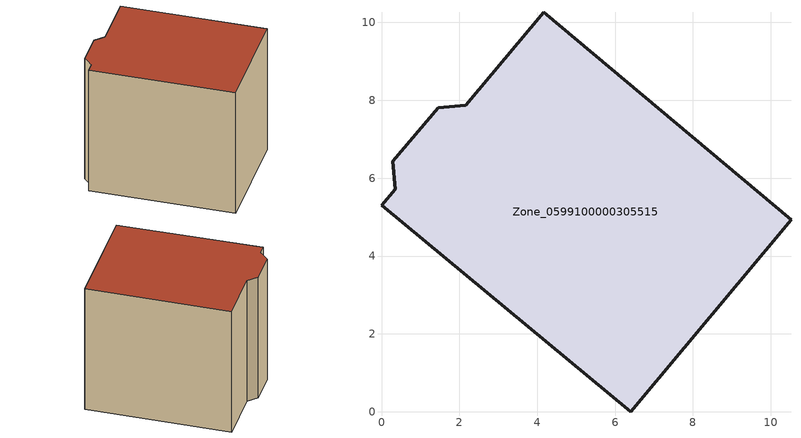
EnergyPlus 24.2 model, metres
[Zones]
Zone_0599100000305515
 floor ground (C_G): 10.52,4.93 6.4,0 0,5.3 0.36,5.72 0.29,6.43 1.46,7.81 2.16,7.87 4.17,10.26 z0
 wall outside (C_F): 2.16,7.87 1.46,7.81 0.29,6.43 0.36,5.72 0,5.3 6.4,0 10.52,4.93 4.17,10.26 2.16,7.87 z0:7.91
 roof outside (C_R): 10.52,4.93 4.17,10.26 2.16,7.87 1.46,7.81 0.29,6.43 0.36,5.72 0,5.3 6.4,0 z7.91
[BUILDING]
Pand.0599100000305515: North Axis=0; Terrain=City; Loads Convergence Tolerance Value=0.04; Temperature Convergence Tolerance Value=0.4; Solar Distribution=FullExterior; Maximum Number of Warmup Days=25; Minimum Number of Warmup Days=1
[Site:Location]
Rotterdam.The.Hague.AP_ZH_NLD Design_Conditions: Latitude=51.96; Longitude=4.45; Time Zone=1; Elevation=-4.5
[SITE:GROUNDTEMPERATURE:BUILDINGSURFACE]
18, 18, 18, 18, 18, 18, 18, 18, 18, 18, 18, 18
[MATERIAL] Thermal Absorptance=0.9; Solar Absorptance=0.7; Visible Absorptance=0.7
Name | Roughness | Thickness | Conductivity | Density | Specific Heat
G.TI.1946 | MediumSmooth | 0.15 | 1 | 540 | 1210
F.TI.1946 | Rough | 0.3 | 0.857143 | 1920 | 840
R.TI.1946 | MediumRough | 0.2 | 0.1 | 1500 | 1000
[CONSTRUCTION]
C_G: G.TI.1946
C_F: F.TI.1946
C_R: R.TI.1946
[ZONE]
Zone_0599100000305515: Type=1; Multiplier=1; Ceiling Height=Autocalculate; Volume=Autocalculate; Floor Area=autocalculate; Part of Total Floor Area=Yes
[ZONEINFILTRATION:DESIGNFLOWRATE]
Infil_Zone_0599100000305515: Zone or ZoneList or Space or SpaceList=Zone_0599100000305515; Schedule=AlwaysOn; Design Flow Rate Calculation Method=Flow/Area; Flow Rate per Floor Area=0.003; Constant Term Coefficient=1; Temperature Term Coefficient=0; Velocity Term Coefficient=0; Velocity Squared Term Coefficient=0
[HVACTEMPLATE:ZONE:IDEALLOADSAIRSYSTEM]
Zone_0599100000305515: Maximum Heating Supply Air Temperature=50; Minimum Cooling Supply Air Temperature=13; Maximum Heating Supply Air Humidity Ratio=0.0156; Minimum Cooling Supply Air Humidity Ratio=0.0077; Heating Limit=NoLimit; Cooling Limit=NoLimit; Dehumidification Control Type=ConstantSensibleHeatRatio; Cooling Sensible Heat Ratio=0.7; Dehumidification Setpoint=60; Humidification Control Type=None; Humidification Setpoint=30; Outdoor Air Method=None; Outdoor Air Flow Rate per Person=0.00944; Outdoor Air Flow Rate per Zone Floor Area=0; Outdoor Air Flow Rate per Zone=0; Demand Controlled Ventilation Type=None; Outdoor Air Economizer Type=NoEconomizer; Heat Recovery Type=None; Sensible Heat Recovery Effectiveness=0.7; Latent Heat Recovery Effectiveness=0.65
[ZONECONTROL:THERMOSTAT]
ThermostatControl_Zone_0599100000305515: Zone or ZoneList=Zone_0599100000305515; Control Type Schedule=DualSetpointControlType; Control 1=Thermostat_Zone_0599100000305515; Temperature Difference Between Cutout And Setpoint=0
[THERMOSTATSETPOINT:DUALSETPOINT]
Thermostat_Zone_0599100000305515: Heating Setpoint Temperature Schedule=HeatingSetpoint_Zone_0599100000305515; Cooling Setpoint Temperature Schedule=CoolingSetpoint_Zone_0599100000305515
[SCHEDULE:COMPACT]
HeatingSetpoint_Zone_0599100000305515: Through: 12/31, For: AllDays, Until: 24:00, 21
CoolingSetpoint_Zone_0599100000305515: Through: 12/31, For: AllDays, Until: 24:00, 24
DualSetpointControlType: Through: 12/31, For: AllDays, Until: 24:00, 4
AlwaysOn: Through: 12/31, For: AllDays, Until: 24:00, 1
